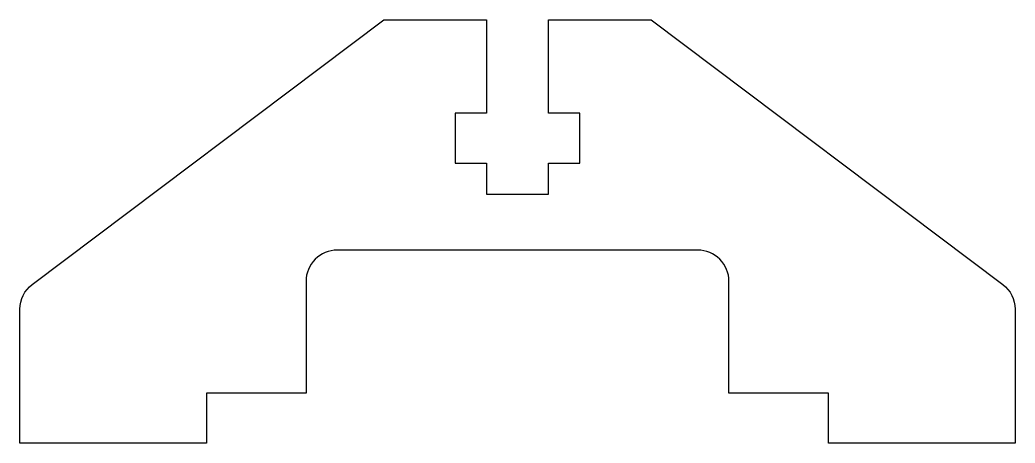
# Model space of a CAD drawing. Header units: millimetres. Extents: x -16 to 16, y -3.2 to 10.4.
import ezdxf

# ---------------------------------------------------------------- set-up
doc = ezdxf.new("R2010")
doc.units = ezdxf.units.MM
doc.layers.get('0').update_dxf_attribs({"linetype": 'CONTINUOUS'})

msp = doc.modelspace()

# ---------------------------------------------------------------- linework, layer by layer
for points in [[(15.601, 1.9, -0.235707), (16, 1.101), (16, -3.2), (10, -3.2), (10, -1.6), (6.8, -1.6), (6.8, 2, 0.414214), (5.8, 3), (-5.8, 3, 0.414214), (-6.8, 2), (-6.8, -1.6), (-10, -1.6), (-10, -3.2), (-16, -3.2), (-16, 1.101, -0.235707), (-15.601, 1.9), (-4.3, 10.4), (-1, 10.4), (-1, 7.4), (-2, 7.4), (-2, 5.8), (-1, 5.8), (-1, 4.8), (1, 4.8), (1, 5.8), (2, 5.8), (2, 7.4), (1, 7.4), (1, 10.4), (4.3, 10.4)], [(-16, -3.2), (-16, 1.101, -0.235707), (-15.601, 1.9), (-4.3, 10.4), (-1, 10.4), (-1, 7.4), (-2, 7.4), (-2, 5.8), (-1, 5.8), (-1, 4.8), (1, 4.8), (1, 5.8), (2, 5.8), (2, 7.4), (1, 7.4), (1, 10.4), (4.3, 10.4), (15.601, 1.9, -0.235707), (16, 1.101), (16, -3.2), (10, -3.2), (10, -1.6), (6.8, -1.6), (6.8, 2, 0.414214), (5.8, 3), (-5.8, 3, 0.414214), (-6.8, 2), (-6.8, -1.6), (-10, -1.6), (-10, -3.2)]]:
    msp.add_lwpolyline(points, format="xyb", close=True)

doc.saveas('drawing.dxf')
